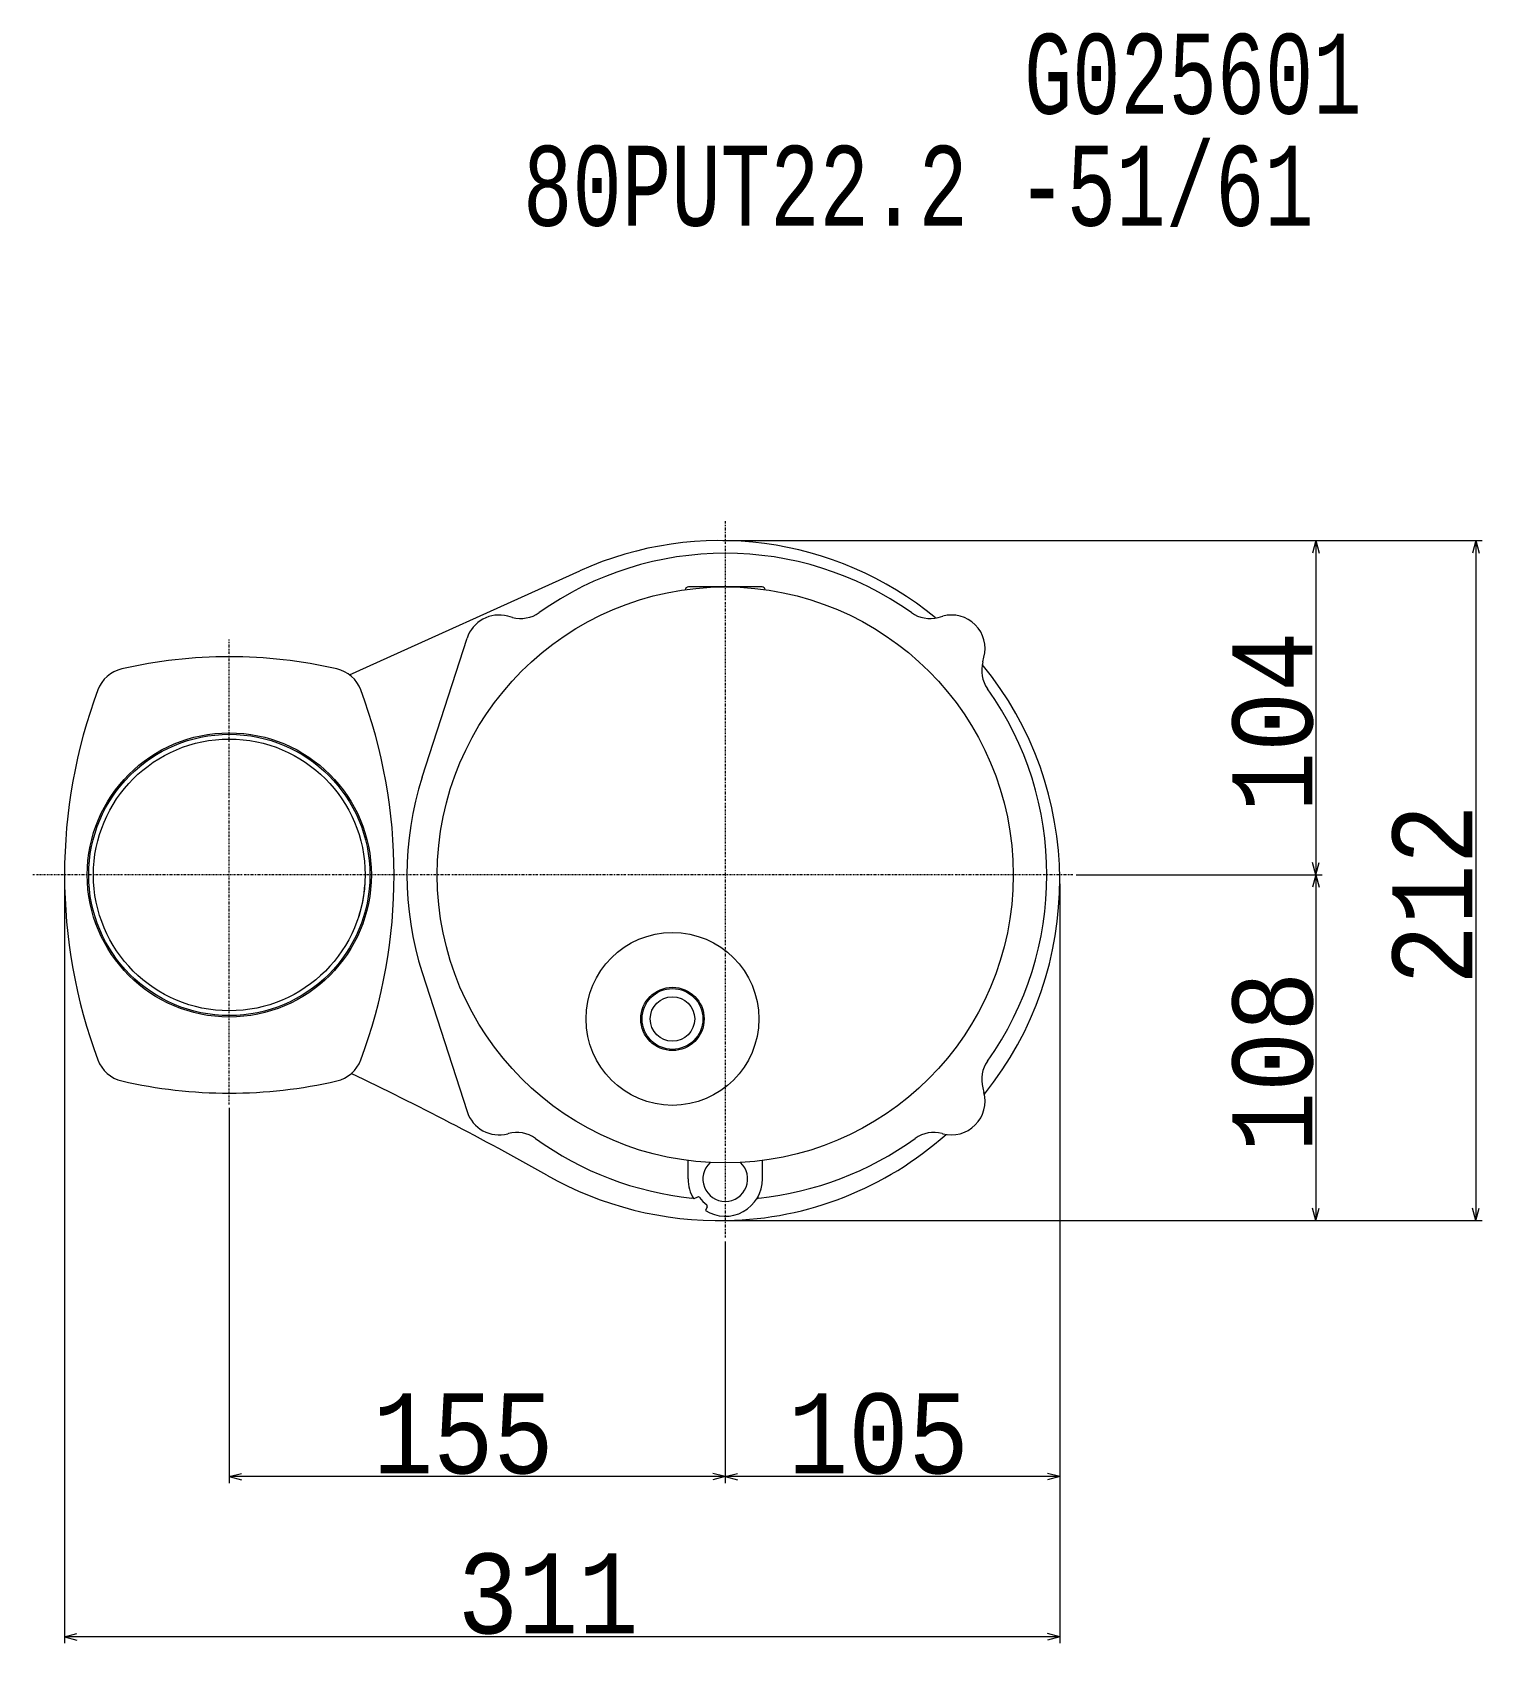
# Model space of a CAD drawing. Extents: x -201 to 363, y -616 to 573.
# Drawn here: x -95 to 363, y 65 to 573 of the extents above; entities that cross this region are included whole.
import ezdxf

# ---------------------------------------------------------------- set-up
doc = ezdxf.new("R2010")
doc.units = 0
doc.linetypes.add('DASHDOT', pattern=[1, 0.5, -0.25, 0, -0.25])
doc.layers.get('0').update_dxf_attribs({"color": 3, "linetype": 'CONTINUOUS'})
doc.layers.add('1', color=3, linetype='CONTINUOUS')
doc.styles.add('STANDARD1', font='MONOTXT', dxfattribs={"bigfont": 'BIGFONT'})
doc.dimstyles.get("Standard").update_dxf_attribs({"dimtxt": 2.5, "dimasz": 2.5, "dimexe": 1.25, "dimexo": 0.625, "dimtad": 1, "dimcen": 2.5, "dimazin": 3, "dimtfac": 1, "dimtmove": 0, "dimatfit": 3})

# ---------------------------------------------------------------- blocks, each defined once
blk = doc.blocks.new('*D3')
at = {"layer": '1', "color": 3, "linetype": 'CONTINUOUS'}
for p, q in [((-85.24, 308.58), (-85.24, 69.56)), ((225.77, 306.79), (225.77, 69.56)), ((-85.24, 71.56), (-81.38, 72.6)), ((225.77, 71.56), (-85.24, 71.56)), ((-85.24, 71.56), (-81.38, 70.52)), ((225.77, 71.56), (221.91, 72.6)), ((225.77, 71.56), (221.91, 70.52))]:
    blk.add_line(p, q, dxfattribs=at)
at = {"layer": 'DEFPOINTS', "linetype": 'BYBLOCK'}
for p in [(-85.24, 309.58), (225.77, 307.79), (225.77, 71.56)]:
    blk.add_point(p, dxfattribs=at)
at = {"layer": '1', "color": 5, "linetype": 'CONTINUOUS', "style": 'STANDARD1', "width": 0.87}
blk.add_text('311', height=25, rotation=0, dxfattribs=at).set_placement((37.64, 72.56))
blk = doc.blocks.new('*D4')
at = {"layer": '1', "color": 3, "linetype": 'CONTINUOUS'}
for p, q in [((225.77, 306.79), (225.77, 119.56)), ((121.26, 195.08), (121.26, 119.56)), ((121.26, 121.56), (125.12, 122.6)), ((225.77, 121.56), (221.91, 122.6)), ((225.77, 121.56), (121.26, 121.56)), ((121.26, 121.56), (125.12, 120.52)), ((225.77, 121.56), (221.91, 120.52))]:
    blk.add_line(p, q, dxfattribs=at)
at = {"layer": 'DEFPOINTS', "linetype": 'BYBLOCK'}
for p in [(225.77, 307.79), (121.26, 196.08), (225.77, 121.56)]:
    blk.add_point(p, dxfattribs=at)
at = {"layer": '1', "color": 5, "linetype": 'CONTINUOUS', "style": 'STANDARD1', "width": 0.87}
blk.add_text('105', height=25, rotation=0, dxfattribs=at).set_placement((140.89, 122.56))
blk = doc.blocks.new('*D5')
at = {"layer": '1', "color": 3, "linetype": 'CONTINUOUS'}
for p, q in [((-33.74, 236.85), (-33.74, 119.56)), ((121.26, 195.08), (121.26, 119.56)), ((-33.74, 121.56), (-29.88, 122.6)), ((121.26, 121.56), (117.39, 122.6)), ((121.26, 121.56), (-33.74, 121.56)), ((-33.74, 121.56), (-29.88, 120.52)), ((121.26, 121.56), (117.39, 120.52))]:
    blk.add_line(p, q, dxfattribs=at)
at = {"layer": 'DEFPOINTS', "linetype": 'BYBLOCK'}
for p in [(-33.74, 237.85), (121.26, 196.08), (121.26, 121.56)]:
    blk.add_point(p, dxfattribs=at)
at = {"layer": '1', "color": 5, "linetype": 'CONTINUOUS', "style": 'STANDARD1', "width": 0.87}
blk.add_text('155', height=25, rotation=0, dxfattribs=at).set_placement((11.13, 122.56))
blk = doc.blocks.new('*D6')
at = {"layer": '1', "color": 3, "linetype": 'CONTINUOUS'}
for p, q in [((120.54, 414.02), (357.77, 414.02)), ((355.77, 414.02), (354.74, 410.16)), ((355.77, 414.02), (355.77, 201.56)), ((355.77, 414.02), (356.81, 410.16)), ((355.77, 201.56), (354.74, 205.42)), ((355.77, 201.56), (356.81, 205.42)), ((120.47, 201.56), (357.77, 201.56))]:
    blk.add_line(p, q, dxfattribs=at)
at = {"layer": 'DEFPOINTS', "linetype": 'BYBLOCK'}
for p in [(119.54, 414.02), (355.77, 414.02), (119.47, 201.56)]:
    blk.add_point(p, dxfattribs=at)
at = {"layer": '1', "color": 5, "linetype": 'CONTINUOUS', "style": 'STANDARD1', "width": 0.87}
blk.add_text('212', height=25, rotation=90, dxfattribs=at).set_placement((354.77, 275.17))
blk = doc.blocks.new('*D7')
at = {"layer": '1', "color": 3, "linetype": 'CONTINUOUS'}
for p, q in [((120.54, 414.02), (307.77, 414.02)), ((305.77, 414.02), (304.74, 410.16)), ((305.77, 414.02), (305.77, 309.58)), ((305.77, 414.02), (306.81, 410.16)), ((305.77, 309.58), (304.74, 313.44)), ((305.77, 309.58), (306.81, 313.44)), ((230.89, 309.58), (307.77, 309.58))]:
    blk.add_line(p, q, dxfattribs=at)
at = {"layer": 'DEFPOINTS', "linetype": 'BYBLOCK'}
for p in [(119.54, 414.02), (305.77, 414.02), (229.89, 309.58)]:
    blk.add_point(p, dxfattribs=at)
at = {"layer": '1', "color": 5, "linetype": 'CONTINUOUS', "style": 'STANDARD1', "width": 0.87}
blk.add_text('104', height=25, rotation=90, dxfattribs=at).set_placement((304.77, 329.18))
blk = doc.blocks.new('*D8')
at = {"layer": '1', "color": 3, "linetype": 'CONTINUOUS'}
for p, q in [((230.89, 309.58), (307.77, 309.58)), ((305.77, 309.58), (304.74, 305.72)), ((305.77, 309.58), (305.77, 201.56)), ((305.77, 309.58), (306.81, 305.72)), ((305.77, 201.56), (304.74, 205.42)), ((305.77, 201.56), (306.81, 205.42)), ((120.47, 201.56), (307.77, 201.56))]:
    blk.add_line(p, q, dxfattribs=at)
at = {"layer": 'DEFPOINTS', "linetype": 'BYBLOCK'}
for p in [(229.89, 309.58), (305.77, 309.58), (119.47, 201.56)]:
    blk.add_point(p, dxfattribs=at)
at = {"layer": '1', "color": 5, "linetype": 'CONTINUOUS', "style": 'STANDARD1', "width": 0.87}
blk.add_text('108', height=25, rotation=90, dxfattribs=at).set_placement((304.77, 222.94))

msp = doc.modelspace()

# ---------------------------------------------------------------- linework, layer by layer
at = {"color": 3, "linetype": 'DASHDOT'}
for p, q in [((121.256, 420.116), (121.256, 196.083)), ((-33.744, 237.849), (-33.744, 383.133)), ((229.89, 309.579), (-95.244, 309.579))]:
    msp.add_line(p, q, dxfattribs=at)
at = {"color": 5, "linetype": 'CONTINUOUS'}
for p, q in [((3.828, 372.089), (75.81, 404.605)), ((132.756, 399.579), (109.756, 399.579)), ((54.726, 390.04), (53.263, 390.432)), ((187.787, 390.04), (189.249, 390.432)), ((26.558, 340.117), (40.552, 383.512)), ((201.717, 376.109), (202.109, 377.572)), ((26.558, 279.041), (40.552, 235.646)), ((201.717, 243.049), (202.109, 241.586)), ((53.475, 228.783), (53.263, 228.726)), ((189.037, 228.783), (189.249, 228.726)), ((189.037, 228.783), (189.249, 228.726)), ((109.608, 214.579), (109.608, 220.336)), ((132.905, 214.579), (132.905, 220.336)), ((112.587, 208.938), (111.402, 208.367)), ((115.615, 205.909), (115.045, 204.724))]:
    msp.add_line(p, q, dxfattribs=at)
for centre, radius in [((121.256, 309.579), 90), ((-33.744, 309.579), 44.4), ((-33.744, 309.579), 42.463), ((104.756, 264.579), 27), ((104.756, 264.579), 9.9), ((104.756, 264.579), 9.5), ((104.756, 264.579), 6.95)]:
    msp.add_circle(centre, radius, dxfattribs=at)
at = {"color": 3, "linetype": 'CONTINUOUS'}
msp.add_circle((-33.744, 309.579), 43.942, dxfattribs=at)
at = {"color": 5, "linetype": 'CONTINUOUS'}
for centre, radius, start, end in [((119.543, 307.793), 106.232, 50.58324, 114.30998), ((121.256, 309.579), 100.5, 54.64352, 125.35648), ((109.756, 398.579), 1, 90, 172.59474), ((132.756, 398.579), 1, 7.40526, 90), ((57.314, 399.699), 10, 255, 305.35648), ((185.198, 399.699), 10, 234.64352, 285), ((50.546, 380.29), 10.5, 75, 162.12675), ((191.967, 380.29), 10.5, 345, 105), ((-33.744, 227.751), 150, 77.05508, 102.94492), ((211.376, 373.521), 10, 165, 215.35648), ((-64.994, 363.705), 10.5, 102.94492, 159.57726), ((-2.494, 363.705), 10.5, 20.42274, 77.05508), ((119.543, 307.793), 106.232, 321.10908, 39.47666), ((80.372, 309.579), 165.615, 159.57726, 200.42274), ((-147.859, 309.579), 165.615, 339.57726, 20.42274), ((121.256, 309.579), 100.5, 324.64352, 35.35648), ((121.256, 309.579), 99.5, 162.12675, 197.87325), ((-33.744, 309.579), 42.5, 341.64548, 355.85452), ((-64.994, 255.452), 10.5, 200.42274, 257.05508), ((-2.494, 255.452), 10.5, 282.94492, 339.57726), ((211.376, 245.637), 10, 144.64352, 195), ((-33.744, 391.407), 150, 257.05508, 282.94492), ((-419.472, -643.31), 986.5, 60.552148, 64.555548), ((191.967, 238.868), 10.5, 255, 15), ((50.546, 238.868), 10.5, 197.87325, 285), ((56.064, 219.124), 10, 54.21906, 105), ((186.449, 219.124), 10, 75, 125.78094), ((121.256, 309.579), 101.5, 234.21906, 264.0835), ((119.543, 307.793), 106.232, 271.19375, 311.72718), ((121.256, 309.579), 101.5, 275.9165, 305.78094), ((121.256, 214.579), 7, 132.91785, 47.08215), ((119.47, 311.292), 109.732, 240.55215, 271.19375), ((121.256, 214.579), 11.649, 180, 212.2239), ((121.256, 214.579), 11.649, 237.7761, 0), ((110.691, 207.625), 1, 46.27364, 84.0835), ((112.803, 208.487), 0.5, 35.77948, 115.69921), ((121.256, 214.579), 9.919, 215.77948, 234.22052), ((131.822, 207.625), 1, 95.9165, 146.64815), ((115.164, 206.126), 0.5, 334.30079, 54.22052)]:
    msp.add_arc(centre, radius, start, end, dxfattribs=at)

# ---------------------------------------------------------------- texts
at = {"layer": '1', "color": 5, "linetype": 'CONTINUOUS', "style": 'STANDARD1'}
for s, width, p in [('G025601', 0.696, (214.64, 547.405)), ('80PUT22.2 -51/61', 0.713846, (58.04, 512.405))]:
    msp.add_text(s, height=25, rotation=0, dxfattribs=dict(at, width=width)).set_placement(p)

# ---------------------------------------------------------------- dimensions: what is measured, and where the dimension line sits
at = {"layer": '1'}
for base, p1, p2, angle, picture, middle in [((355.7748, 414.0245), (119.4702, 201.5602), (119.5431, 414.0245), 270, '*D6', (342.2748, 307.7924)), ((305.775, 414.025), (229.89, 309.579), (119.543, 414.025), 270, '*D7', (292.275, 361.802)), ((225.775, 71.56), (-85.244, 309.579), (225.775, 307.793), 180, '*D3', (70.266, 85.06)), ((305.775, 309.579), (119.47, 201.56), (229.89, 309.579), 270, '*D8', (292.275, 255.57)), ((225.775, 121.56), (121.256, 196.083), (225.775, 307.793), 180, '*D4', (173.516, 135.06)), ((121.256, 121.56), (-33.744, 237.849), (121.256, 196.083), 180, '*D5', (43.756, 135.06))]:
    dim = msp.add_linear_dim(base=base, p1=p1, p2=p2, angle=angle, dimstyle='Standard', dxfattribs=at)
    dim.commit()
    dim.dimension.update_dxf_attribs({"geometry": picture, "text_midpoint": middle, "dimtype": 128})

doc.saveas('drawing.dxf')
